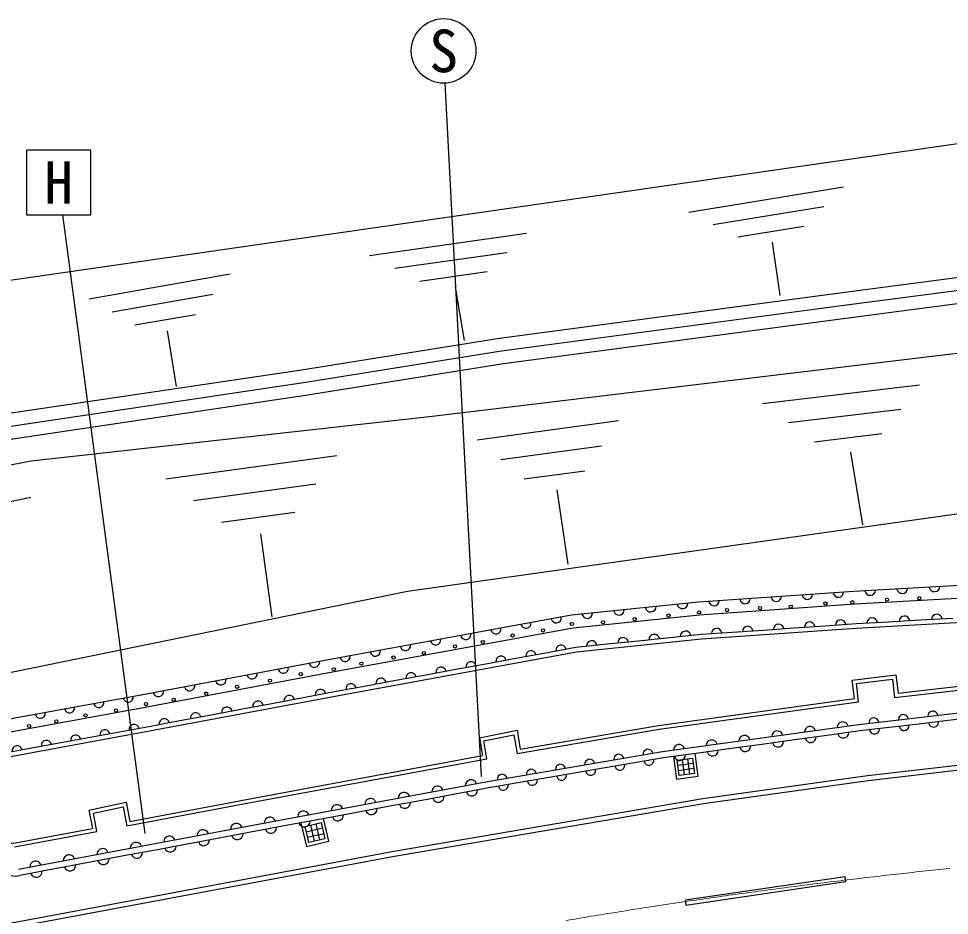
# Model space of a CAD drawing. Units: millimetres, scale not verified. Extents: x 40000 to 680000, y 20000 to 380000.
# Drawn here: x 191377 to 220200, y 278582 to 306362 of the extents above; entities that cross this region are included whole.
import ezdxf
from ezdxf.enums import TextEntityAlignment as Align

# ---------------------------------------------------------------- set-up
doc = ezdxf.new("R2010")
doc.units = ezdxf.units.MM
doc.header["$LTSCALE"] = 1000
doc.linetypes.add('CHAIN', pattern=[18.5, 12, -1.5, 3.5, -1.5])
for name, color, linetype, lineweight in [('M-BGD', 7, 'Continuous', 25), ('M-BGD-EXST', 7, 'Continuous', 25), ('M-BMK', 2, 'CHAIN', 13), ('M-STR-STRC', 7, 'Continuous', 25)]:
    doc.layers.add(name, color=color, linetype=linetype, lineweight=lineweight)
doc.styles.add('ＭＳ ゴシック', font='')
doc.styles.get('ＭＳ ゴシック').set_extended_font_data('MS Gothic')

msp = doc.modelspace()

# ---------------------------------------------------------------- linework, layer by layer
at = {"layer": 'M-BGD'}
for p, q in [((212136, 300364), (216925, 301149)), ((212890, 299981), (216311, 300541)), ((213644, 299597), (215697, 299934)), ((202247, 299024), (207102, 299711)), ((214717, 299435), (214951, 297783)), ((203025, 298627), (206492, 299117)), ((193562, 297685), (197926, 298453)), ((203802, 298229), (205883, 298523)), ((204898, 298046), (205179, 296394)), ((194271, 297278), (197388, 297827)), ((194980, 296871), (196851, 297200)), ((195973, 296691), (196259, 294969)), ((214416, 294437), (219278, 295020)), ((215221, 293846), (218695, 294262)), ((205577, 293313), (209950, 293908)), ((216027, 293255), (218111, 293505)), ((206305, 292707), (209429, 293132)), ((217143, 292930), (217514, 290681)), ((195932, 292104), (201226, 292827)), ((207033, 292101), (208908, 292356)), ((196795, 291435), (200577, 291951)), ((208040, 291768), (208385, 289465)), ((187058, 290589), (191757, 291534)), ((197659, 290766), (199928, 291076)), ((198865, 290406), (199223, 287832)), ((217309, 287622), (218310, 287678)), ((218310, 287678), (219310, 287734)), ((219310, 287734), (220311, 287791)), ((213474, 287356), (214432, 287422)), ((214432, 287422), (215391, 287489)), ((215391, 287489), (216350, 287555)), ((216350, 287555), (217309, 287622)), ((209605, 286990), (210575, 287089)), ((210575, 287089), (211545, 287189)), ((211545, 287189), (212515, 287289)), ((212515, 287289), (213474, 287356)), ((207707, 286719), (208636, 286890)), ((208636, 286890), (209605, 286990)), ((205849, 286377), (206778, 286548)), ((206778, 286548), (207707, 286719)), ((204921, 286206), (205849, 286377)), ((203063, 285864), (203992, 286035)), ((203992, 286035), (204921, 286206)), ((217190, 285872), (218543, 286034)), ((218543, 286034), (218610, 285462)), ((201206, 285523), (202135, 285694)), ((202135, 285694), (203063, 285864)), ((217257, 285304), (217191, 285872)), ((217324, 285767), (218438, 285900)), ((217390, 285198), (217324, 285767)), ((218438, 285900), (218505, 285328)), ((200239, 285341), (201206, 285523)), ((198306, 284979), (199273, 285160)), ((199273, 285160), (200239, 285341)), ((195297, 285024), (189856, 284029)), ((196373, 284616), (197339, 284797)), ((197339, 284797), (198306, 284979)), ((195406, 284434), (196373, 284616)), ((219253, 284510), (218340, 284403)), ((220167, 284616), (219253, 284510)), ((221081, 284723), (220167, 284616)), ((193594, 284103), (194500, 284269)), ((194500, 284269), (195406, 284434)), ((205648, 284081), (206813, 284320)), ((206813, 284320), (206913, 283732)), ((217426, 284297), (216413, 284157)), ((218340, 284403), (217426, 284297)), ((191783, 283771), (192688, 283937)), ((192688, 283937), (193594, 284103)), ((205648, 284081), (205742, 283531)), ((205786, 283987), (206715, 284177)), ((205881, 283435), (205786, 283987)), ((206715, 284177), (206815, 283594)), ((215400, 284017), (214387, 283878)), ((216413, 284157), (215400, 284017)), ((190877, 283605), (191783, 283771)), ((213375, 283738), (212362, 283598)), ((214387, 283878), (213375, 283738)), ((211349, 283459), (210447, 283304)), ((212362, 283598), (211349, 283459)), ((211768, 283394), (212246, 283457)), ((211831, 282916), (211768, 283394)), ((211927, 283415), (211990, 282937)), ((212086, 283436), (212149, 282958)), ((212246, 283457), (212309, 282979)), ((209544, 283149), (208642, 282994)), ((210447, 283304), (209544, 283149)), ((211789, 283234), (212267, 283297)), ((211810, 283075), (212288, 283138)), ((207740, 282839), (206838, 282684)), ((208642, 282994), (207740, 282839)), ((212309, 282979), (211831, 282916)), ((205935, 282529), (204898, 282337)), ((206838, 282684), (205935, 282529)), ((204898, 282337), (203860, 282144)), ((193555, 281839), (194706, 282093)), ((193695, 281747), (194611, 281949)), ((194611, 281949), (194723, 281355)), ((194706, 282093), (194819, 281495)), ((202822, 281951), (201785, 281759)), ((203860, 282144), (202822, 281951)), ((193555, 281839), (193661, 281278)), ((193801, 281182), (193695, 281747)), ((201785, 281759), (200747, 281566)), ((199709, 281374), (198672, 281181)), ((200747, 281566), (199709, 281374)), ((200248, 281340), (200748, 281456)), ((200364, 280840), (200248, 281340)), ((200414, 281379), (200530, 280879)), ((200581, 281418), (200697, 280918)), ((200748, 281456), (200864, 280956)), ((191225, 280821), (193661, 281278)), ((191247, 280703), (193801, 281182)), ((198672, 281181), (197635, 280986)), ((200286, 281174), (200786, 281290)), ((200325, 281007), (200825, 281123)), ((196598, 280792), (195561, 280597)), ((197635, 280986), (196598, 280792)), ((200864, 280956), (200364, 280840)), ((195561, 280597), (194524, 280402)), ((193487, 280208), (192450, 280013)), ((194524, 280402), (193487, 280208)), ((192450, 280013), (191413, 279818))]:
    msp.add_line(p, q, dxfattribs=at)
for points in [[(235278, 304624), (173991, 295785), (157243, 293801), (146212, 293969), (134105, 294810), (121398, 292709)], [(121695, 292758), (134808, 291180), (141898, 290538), (147522, 290148), (153978, 290065), (160222, 290232), (166403, 290566), (173612, 291374), (190170, 294003), (200136, 295486), (206272, 296467), (216809, 297868), (226858, 299184), (233229, 300042)], [(121544, 292373), (134766, 290782), (141866, 290140), (147506, 289749), (153981, 289665), (160238, 289833), (166436, 290168), (173666, 290977), (190231, 293607), (200197, 295091), (206330, 296071), (216862, 297472), (226911, 298787), (233037, 299612)], [(121730, 291948), (134724, 290385), (141835, 289741), (147489, 289349), (153984, 289265), (160255, 289433), (166469, 289769), (173720, 290581), (190292, 293212), (200258, 294696), (206388, 295675), (216914, 297075), (226964, 298391), (232845, 299183)], [(122175, 290925), (138919, 289105), (148670, 288297), (158555, 288351), (172264, 289482), (181718, 290721), (191765, 292661), (204101, 294034), (232046, 297394)], [(231061, 291784), (221449, 291151), (203417, 288611), (186702, 285195), (176453, 283282), (168084, 282132), (158485, 281483), (146392, 281414), (138472, 282066)], [(235027, 291008), (230547, 289930), (227518, 289368), (223237, 288957), (217246, 288620), (212429, 288286), (208494, 287880), (201023, 286506), (195224, 285418), (189780, 284421)], [(235126, 290620), (230630, 289539), (227574, 288971), (223267, 288558), (217271, 288220), (212463, 287887), (208550, 287484), (201096, 286113), (195297, 285024)], [(235311, 289893), (230787, 288805), (227679, 288228), (223324, 287810), (217318, 287472), (212528, 287140), (208657, 286741), (201233, 285375), (195433, 284287), (189998, 283292), (188548, 283025)], [(218505, 285328), (222824, 285832), (228350, 286226), (229590, 286292)], [(218610, 285462), (222813, 285952), (228342, 286346), (229464, 286406)], [(191377, 280015), (198635, 281378), (205900, 282726), (211318, 283657), (217401, 284495), (222890, 285135), (228393, 285527), (232060, 285723), (233883, 286034)], [(206815, 283594), (211211, 284348), (217390, 285200)], [(206913, 283732), (211193, 284467), (217257, 285303)], [(194723, 281355), (198506, 282066), (205881, 283435)], [(194819, 281495), (198484, 282184), (205742, 283531)], [(211653, 283501), (211745, 282804), (212421, 282893), (212328, 283594)], [(200120, 281450), (200289, 280720), (200984, 280881), (200822, 281580)]]:
    msp.add_lwpolyline(points, dxfattribs=at)
for centre in [(216361, 288244), (217195, 288284), (218267, 288362), (219268, 288406), (212451, 287969), (213313, 288040), (214334, 288102), (215288, 288146), (208510, 287609), (209474, 287659), (210458, 287756), (211501, 287869), (207616, 287408), (205752, 287052), (206672, 287254), (204892, 286914), (202987, 286570), (203925, 286707), (201137, 286205), (201991, 286379), (200115, 286056), (198142, 285663), (199161, 285852), (197185, 285454), (195323, 285126), (196182, 285262), (193449, 284779), (194392, 284930), (191701, 284448), (192546, 284590)]:
    msp.add_circle(centre, 50, dxfattribs=at)
for centre, radius, start, end in [((215800, 288531), 161, 188.0064, 359.9271), ((216764, 288598), 161, 188.0064, 359.9271), ((217745, 288665), 168, 189.2428, 357.199), ((218743, 288721), 168, 189.2446, 357.1971), ((219741, 288778), 168, 189.2446, 357.1971), ((211935, 288250), 166, 191.2724, 0.484), ((212910, 288330), 161, 188.0073, 359.9262), ((213873, 288397), 161, 188.0064, 359.9271), ((214837, 288464), 161, 188.0064, 359.9271), ((208984, 287947), 166, 191.2751, 0.483), ((209968, 288048), 166, 191.2751, 0.483), ((210952, 288149), 166, 191.2752, 0.4812), ((208025, 287803), 158, 193.49, 7.3621), ((215871, 287511), 160, 7.7325, 180.1995), ((216830, 287578), 160, 7.7306, 180.2014), ((217810, 287632), 168, 9.369, 177.0722), ((218811, 287688), 168, 9.369, 177.0722), ((219811, 287744), 168, 9.368, 177.0749), ((206158, 287459), 158, 193.49, 7.3621), ((207091, 287631), 158, 193.4901, 7.3639), ((212031, 287226), 163, 10.455, 181.3022), ((212995, 287312), 160, 7.7314, 180.2022), ((213954, 287378), 160, 7.7314, 180.2022), ((214913, 287445), 160, 7.7314, 180.2022), ((204290, 287116), 158, 193.4898, 7.3623), ((205224, 287287), 158, 193.4899, 7.3641), ((209122, 286927), 163, 10.455, 181.3022), ((210092, 287027), 163, 10.455, 181.3022), ((211061, 287126), 163, 10.455, 181.3022), ((202422, 286772), 158, 193.4898, 7.3623), ((203356, 286944), 158, 193.4899, 7.3641), ((208173, 286797), 158, 13.1779, 187.6747), ((201489, 286600), 158, 193.4899, 7.3641), ((206315, 286455), 158, 13.1771, 187.6756), ((207244, 286626), 158, 13.1772, 187.6774), ((199571, 286248), 164, 195.6992, 5.5536), ((200537, 286429), 164, 195.6992, 5.5536), ((204458, 286113), 158, 13.1771, 187.6756), ((205386, 286284), 158, 13.1791, 187.6755), ((198604, 286067), 165, 195.7001, 5.5526), ((202600, 285772), 158, 13.1771, 187.6756), ((203529, 285942), 158, 13.1771, 187.6756), ((196671, 285704), 164, 195.6994, 5.5535), ((197638, 285885), 164, 195.6994, 5.5535), ((201672, 285601), 158, 13.1771, 187.6756), ((194770, 285338), 154, 191.78, 8.9632), ((195705, 285523), 164, 195.6992, 5.5536), ((199759, 285236), 165, 15.7041, 185.5478), ((200725, 285418), 165, 15.7039, 185.5497), ((193862, 285172), 154, 191.7789, 8.9621), ((198792, 285055), 165, 15.706, 185.5476), ((192048, 284840), 154, 191.7809, 8.962), ((192955, 285006), 154, 191.7782, 8.9649), ((196859, 284692), 165, 15.7039, 185.5479), ((197825, 284874), 165, 15.7032, 185.5505), ((218773, 284651), 154, 7.9744, 185.3251), ((219688, 284758), 154, 7.9744, 185.3251), ((194954, 284348), 154, 11.6875, 189.054), ((195892, 284511), 165, 15.706, 185.5476), ((216897, 284403), 172, 15.1844, 180.5121), ((217858, 284545), 154, 7.9745, 185.325), ((219710, 284566), 153, 187.9063, 5.3932), ((194048, 284182), 154, 11.6875, 189.0558), ((214869, 284124), 172, 15.1844, 180.5121), ((215883, 284264), 172, 15.1844, 180.5121), ((216916, 284248), 172, 195.1352, 0.5629), ((217882, 284353), 153, 187.9063, 5.3932), ((218796, 284460), 153, 187.9063, 5.3932), ((192236, 283851), 154, 11.6883, 189.0548), ((193142, 284016), 154, 11.6883, 189.0548), ((212842, 283844), 172, 15.1826, 180.514), ((213856, 283984), 172, 15.1826, 180.514), ((214891, 283969), 172, 195.1332, 0.5649), ((215904, 284109), 172, 195.1344, 0.5638), ((191330, 283685), 154, 11.6894, 189.0539), ((210867, 283576), 153, 10.7679, 188.717), ((211828, 283705), 172, 15.1844, 180.5139), ((212865, 283690), 172, 195.1334, 0.5631), ((213878, 283829), 172, 195.1334, 0.5631), ((209061, 283266), 153, 10.7689, 188.7159), ((209964, 283421), 153, 10.768, 188.715), ((210897, 283384), 153, 190.7202, 8.7651), ((211852, 283550), 172, 195.1333, 0.5632), ((207255, 282956), 153, 10.7679, 188.717), ((208158, 283111), 153, 10.7679, 188.717), ((209093, 283074), 153, 190.7202, 8.7651), ((209995, 283229), 153, 190.7202, 8.7651), ((205386, 282602), 178, 19.6176, 181.4146), ((206352, 282801), 153, 10.7679, 188.717), ((207288, 282764), 153, 190.7192, 8.7662), ((208191, 282919), 153, 190.7202, 8.7651), ((204348, 282410), 178, 19.6158, 181.4164), ((206386, 282609), 153, 190.7192, 8.7662), ((202273, 282024), 178, 19.615, 181.4174), ((203311, 282217), 178, 19.6151, 181.4172), ((204374, 282268), 178, 199.6051, 1.4279), ((205411, 282461), 178, 199.6051, 1.4279), ((201235, 281832), 178, 19.6158, 181.4164), ((203336, 282075), 178, 199.6049, 1.428), ((199159, 281446), 178, 19.6176, 181.4162), ((200197, 281639), 178, 19.6176, 181.4162), ((201261, 281690), 178, 199.6049, 1.428), ((202298, 281883), 178, 199.6049, 1.428), ((198122, 281253), 178, 19.7007, 181.5655), ((200223, 281498), 178, 199.6048, 1.4297), ((196048, 280863), 178, 19.6994, 181.5666), ((197085, 281058), 178, 19.6997, 181.5647), ((198148, 281111), 178, 199.7001, 1.5663), ((199185, 281305), 178, 199.6049, 1.428), ((191271, 280310), 512, 95.1436, 286.1221), ((195011, 280669), 178, 19.7013, 181.5647), ((197111, 280917), 178, 199.6974, 1.5674), ((192937, 280279), 178, 19.7007, 181.5655), ((193974, 280474), 178, 19.7013, 181.5647), ((195037, 280527), 178, 199.7001, 1.5663), ((196074, 280722), 178, 199.6999, 1.5664), ((191900, 280085), 178, 19.6989, 181.5657), ((194000, 280333), 178, 199.6974, 1.5674), ((191927, 279943), 178, 199.7001, 1.5663), ((192964, 280138), 178, 199.6993, 1.5672)]:
    msp.add_arc(centre, radius, start, end, dxfattribs=at)
at = {"layer": 'M-BGD-EXST'}
for p, q in [((205710, 282887), (204590, 304363)), ((195293, 281115), (192750, 300285))]:
    msp.add_line(p, q, dxfattribs=at)
msp.add_lwpolyline([(191617, 300285), (193617, 300285), (193617, 302285), (191617, 302285)], close=True, dxfattribs=at)
msp.add_circle((204538, 305362), 1000, dxfattribs=at)
at = {"layer": 'M-BMK'}
msp.add_arc((239251, 95132), 185882, 84.47235, 100.66231, dxfattribs=at)
at = {"layer": 'M-STR-STRC'}
msp.add_line((216976, 279778), (212020, 279050), dxfattribs=at)
for points in [[(181902, 276631), (193266, 278748), (202996, 280569), (212564, 282199), (217661, 282912), (222794, 283507), (228138, 283953), (233466, 284280), (238261, 284326), (241973, 284229), (246776, 284050)], [(181929, 276483), (193294, 278600), (203022, 280421), (212587, 282051), (217680, 282763), (222809, 283358), (228149, 283803), (233471, 284130), (238260, 284176), (241968, 284079), (246769, 283900)], [(212020, 279050), (212041, 278902), (216997, 279629), (216976, 279778)]]:
    msp.add_lwpolyline(points, dxfattribs=at)

# ---------------------------------------------------------------- texts
at = {"layer": 'M-BGD-EXST', "style": 'ＭＳ ゴシック'}
for s, p in [('S', (204538, 305362)), ('H', (192617, 301285))]:
    msp.add_text(s, height=1320, dxfattribs=at).set_placement(p, align=Align.MIDDLE_CENTER)

doc.saveas('drawing.dxf')
